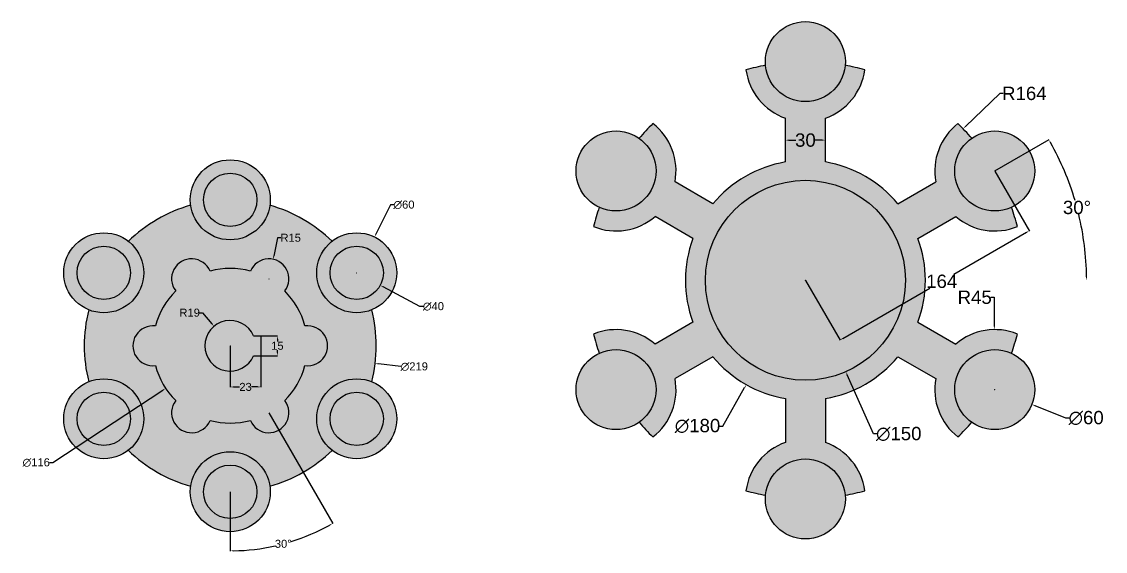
# Model space of a CAD drawing. Header units: inches. Extents: x 97 to 3642, y 3 to 473.
# Drawn here: x 97 to 910, y 15 to 413 of the extents above; entities that cross this region are included whole.
import ezdxf

# ---------------------------------------------------------------- set-up
doc = ezdxf.new("R2010")
doc.units = ezdxf.units.IN
doc.header["$MEASUREMENT"] = 0
doc.styles.get("Standard").update_dxf_attribs({"font": 'arial.ttf'})
doc.dimstyles.new('Copy of Standard', dxfattribs={"dimtxt": 6, "dimasz": 2.5, "dimexe": 0.18, "dimexo": 0.0625, "dimgap": 0.09, "dimtad": 0, "dimtih": 1, "dimtoh": 1, "dimdec": 0, "dimzin": 0, "dimdsep": 46, "dimtxsty": 'Standard', "dimcen": 0.09, "dimadec": 0, "dimazin": 0, "dimtfac": 1, "dimtdec": 0, "dimtofl": 0, "dimtmove": 0, "dimatfit": 3, "dimfxl": 1, "dimtolj": 1, "dimtzin": 0, "dimarcsym": 0})
doc.dimstyles.new('Copy(2) of Standard', dxfattribs={"dimtxt": 10, "dimasz": 2.5, "dimexe": 0.18, "dimexo": 0.0625, "dimgap": 0.09, "dimtad": 0, "dimtih": 1, "dimtoh": 1, "dimdec": 0, "dimzin": 0, "dimdsep": 46, "dimtxsty": 'Standard', "dimcen": 0.09, "dimadec": 0, "dimazin": 0, "dimtfac": 1, "dimtdec": 0, "dimtofl": 0, "dimtmove": 0, "dimatfit": 3, "dimfxl": 1, "dimtolj": 1, "dimtzin": 0, "dimarcsym": 0})

# ---------------------------------------------------------------- blocks, each defined once
blk = doc.blocks.new('*D6')
at = {"color": 0, "lineweight": -2, "transparency": 16777216}
for p, q in [((276.63, 177), (289.12, 177)), ((288.94, 174.5), (288.94, 172.66)), ((288.94, 164.5), (288.94, 166.35)), ((276.63, 162), (289.12, 162))]:
    blk.add_line(p, q, dxfattribs=at)
at = {"color": 0, "transparency": 16777216}
for points in [[(288.52, 174.5), (289.35, 174.5), (288.94, 177)], [(288.52, 164.5), (289.35, 164.5), (288.94, 162)]]:
    blk.add_solid(points, dxfattribs=at)
at = {"layer": 'Defpoints', "color": 0, "transparency": 16777216}
for p in [(276.56, 177), (276.56, 162), (288.94, 162)]:
    blk.add_point(p, dxfattribs=at)
at = {"color": 0, "transparency": 16777216, "insert": (288.94, 169.5), "char_height": 6, "attachment_point": 5}
blk.add_mtext('\\A1;15', dxfattribs=at)
blk = doc.blocks.new('*D7')
at = {"color": 0, "lineweight": -2, "transparency": 16777216}
for p, q in [((253.56, 169.44), (253.56, 138.45)), ((276.56, 161.94), (276.56, 138.45)), ((256.06, 138.63), (260.62, 138.63)), ((274.06, 138.63), (269.5, 138.63))]:
    blk.add_line(p, q, dxfattribs=at)
at = {"color": 0, "transparency": 16777216}
for points in [[(256.06, 139.05), (256.06, 138.21), (253.56, 138.63)], [(274.06, 139.05), (274.06, 138.21), (276.56, 138.63)]]:
    blk.add_solid(points, dxfattribs=at)
at = {"layer": 'Defpoints', "color": 0, "transparency": 16777216}
for p in [(253.56, 169.5), (276.56, 162), (276.56, 138.63)]:
    blk.add_point(p, dxfattribs=at)
at = {"color": 0, "transparency": 16777216, "insert": (265.06, 138.63), "char_height": 6, "attachment_point": 5}
blk.add_mtext('\\A1;23', dxfattribs=at)
blk = doc.blocks.new('*D8')
at = {"color": 0, "lineweight": -2, "transparency": 16777216}
for p, q in [((230.37, 194.32), (232.87, 194.32)), ((232.87, 194.32), (239.8, 186.02)), ((253.47, 169.5), (253.65, 169.5)), ((253.56, 169.41), (253.56, 169.59))]:
    blk.add_line(p, q, dxfattribs=at)
at = {"color": 0, "transparency": 16777216}
blk.add_solid([(240.12, 186.28), (239.48, 185.75), (241.4, 184.1)], dxfattribs=at)
at = {"layer": 'Defpoints', "color": 0, "transparency": 16777216}
for p in [(241.4, 184.1), (253.56, 169.5)]:
    blk.add_point(p, dxfattribs=at)
at = {"color": 0, "transparency": 16777216, "insert": (223.11, 194.32), "char_height": 6, "attachment_point": 5}
blk.add_mtext('\\A1;R19', dxfattribs=at)
blk = doc.blocks.new('*D9')
at = {"color": 0, "lineweight": -2, "transparency": 16777216}
for p, q in [((289.11, 250.53), (286.2, 236.85)), ((291.61, 250.53), (289.11, 250.53)), ((282.47, 219.73), (282.65, 219.73)), ((282.56, 219.64), (282.56, 219.82))]:
    blk.add_line(p, q, dxfattribs=at)
at = {"color": 0, "transparency": 16777216}
blk.add_solid([(285.79, 236.94), (286.61, 236.76), (285.68, 234.4)], dxfattribs=at)
at = {"layer": 'Defpoints', "color": 0, "transparency": 16777216}
for p in [(285.68, 234.4), (282.56, 219.73)]:
    blk.add_point(p, dxfattribs=at)
at = {"color": 0, "transparency": 16777216, "insert": (298.89, 250.53), "char_height": 6, "attachment_point": 5}
blk.add_mtext('\\A1;R15', dxfattribs=at)
blk = doc.blocks.new('*D10')
at = {"color": 0, "lineweight": -2, "transparency": 16777216}
for p, q in [((373.73, 275.23), (362.86, 253.36)), ((376.23, 275.23), (373.73, 275.23)), ((348.3, 224.25), (348.48, 224.25)), ((348.39, 224.16), (348.39, 224.34))]:
    blk.add_line(p, q, dxfattribs=at)
at = {"color": 0, "transparency": 16777216}
blk.add_solid([(362.49, 253.54), (363.23, 253.17), (361.75, 251.12)], dxfattribs=at)
at = {"layer": 'Defpoints', "color": 0, "transparency": 16777216}
for p in [(361.75, 251.12), (335.04, 197.39)]:
    blk.add_point(p, dxfattribs=at)
at = {"color": 0, "transparency": 16777216, "insert": (383.87, 275.23), "char_height": 6, "attachment_point": 5}
blk.add_mtext('\\A1;∅60', dxfattribs=at)
blk = doc.blocks.new('*D11')
at = {"color": 0, "lineweight": -2, "transparency": 16777216}
for p, q in [((348.3, 224.25), (348.48, 224.25)), ((348.39, 224.16), (348.39, 224.34)), ((395.81, 199.05), (368.26, 213.69)), ((398.31, 199.05), (395.81, 199.05))]:
    blk.add_line(p, q, dxfattribs=at)
at = {"color": 0, "transparency": 16777216}
blk.add_solid([(368.46, 214.06), (368.06, 213.32), (366.05, 214.87)], dxfattribs=at)
at = {"layer": 'Defpoints', "color": 0, "transparency": 16777216}
for p in [(330.73, 233.64), (366.05, 214.87)]:
    blk.add_point(p, dxfattribs=at)
at = {"color": 0, "transparency": 16777216, "insert": (405.95, 199.05), "char_height": 6, "attachment_point": 5}
blk.add_mtext('\\A1;∅40', dxfattribs=at)
blk = doc.blocks.new('*D12')
at = {"color": 0, "lineweight": -2, "transparency": 16777216}
for p, q in [((253.47, 169.5), (253.65, 169.5)), ((253.56, 169.41), (253.56, 169.59)), ((381.62, 153.87), (364.74, 155.93))]:
    blk.add_line(p, q, dxfattribs=at)
at = {"color": 0, "transparency": 16777216}
blk.add_solid([(364.79, 156.34), (364.69, 155.51), (362.26, 156.23)], dxfattribs=at)
at = {"layer": 'Defpoints', "color": 0, "transparency": 16777216}
for p in [(144.87, 182.78), (362.26, 156.23)]:
    blk.add_point(p, dxfattribs=at)
at = {"color": 0, "transparency": 16777216, "insert": (391.6, 153.87), "char_height": 6, "attachment_point": 5}
blk.add_mtext('\\A1;∅219', dxfattribs=at)
blk = doc.blocks.new('*D13')
at = {"color": 0, "lineweight": -2, "transparency": 16777216}
for p, q in [((253.47, 169.5), (253.65, 169.5)), ((253.56, 169.41), (253.56, 169.59)), ((120.53, 81.89), (203.04, 136.23)), ((118.03, 81.89), (120.53, 81.89))]:
    blk.add_line(p, q, dxfattribs=at)
at = {"color": 0, "transparency": 16777216}
blk.add_solid([(202.81, 136.57), (203.27, 135.88), (205.12, 137.6)], dxfattribs=at)
at = {"layer": 'Defpoints', "color": 0, "transparency": 16777216}
for p in [(302, 201.4), (205.12, 137.6)]:
    blk.add_point(p, dxfattribs=at)
at = {"color": 0, "transparency": 16777216, "insert": (108.05, 81.89), "char_height": 6, "attachment_point": 5}
blk.add_mtext('\\A1;∅116', dxfattribs=at)
blk = doc.blocks.new('*D15')
at = {"color": 0, "lineweight": -2, "transparency": 16777216}
for p, q in [((282.59, 119.22), (330.55, 36.15)), ((253.56, 59.94), (253.53, 15.55))]:
    blk.add_line(p, q, dxfattribs=at)
for start, end in [(287.29589, 299.06755), (270.88536, 282.68188)]:
    blk.add_arc((253.65, 169.35), 153.62, start, end, dxfattribs=at)
at = {"color": 0, "transparency": 16777216}
for points in [[(328.08, 35.44), (328.49, 34.71), (330.46, 36.31)], [(256.03, 15.33), (256.02, 16.16), (253.53, 15.73)]]:
    blk.add_solid(points, dxfattribs=at)
at = {"layer": 'Defpoints', "color": 0, "transparency": 16777216}
for p in [(253.56, 169.5), (253.65, 169.5), (282.56, 119.27), (253.56, 60), (280.25, 18.05)]:
    blk.add_point(p, dxfattribs=at)
at = {"color": 0, "transparency": 16777216, "insert": (293.35, 20.95), "char_height": 6, "attachment_point": 5}
blk.add_mtext('\\A1;30°', dxfattribs=at)
blk = doc.blocks.new('*D16')
at = {"color": 0, "lineweight": -2, "transparency": 16777216}
blk.add_line((827.01, 300.67), (867.71, 324.17), dxfattribs=at)
for start, end in [(16.4676, 29.32076), (0.67924, 13.5424)]:
    blk.add_arc((684.93, 218.64), 210.88, start, end, dxfattribs=at)
at = {"color": 0, "transparency": 16777216}
for points in [[(868.43, 321.7), (869.16, 322.11), (867.56, 324.08)], [(896.21, 221.14), (895.38, 221.13), (895.81, 218.64)]]:
    blk.add_solid(points, dxfattribs=at)
at = {"layer": 'Defpoints', "color": 0, "transparency": 16777216}
for p in [(826.96, 300.64), (892.61, 255.25), (684.93, 218.64), (684.93, 218.64), (900.81, 218.64)]:
    blk.add_point(p, dxfattribs=at)
at = {"color": 0, "transparency": 16777216, "insert": (888.63, 273.22), "char_height": 10, "attachment_point": 5}
blk.add_mtext('\\A1;30°', dxfattribs=at)
blk = doc.blocks.new('*D17')
at = {"color": 0, "lineweight": -2, "transparency": 16777216}
for p, q in [((669.93, 307.44), (669.93, 323.94)), ((672.43, 323.76), (677.7, 323.76)), ((697.43, 323.76), (692.16, 323.76)), ((699.93, 307.44), (699.93, 323.94))]:
    blk.add_line(p, q, dxfattribs=at)
at = {"color": 0, "transparency": 16777216}
for points in [[(672.43, 324.18), (672.43, 323.34), (669.93, 323.76)], [(697.43, 324.18), (697.43, 323.34), (699.93, 323.76)]]:
    blk.add_solid(points, dxfattribs=at)
at = {"layer": 'Defpoints', "color": 0, "transparency": 16777216}
for p in [(699.93, 323.76), (669.93, 307.38), (699.93, 307.38)]:
    blk.add_point(p, dxfattribs=at)
at = {"color": 0, "transparency": 16777216, "insert": (684.93, 323.76), "char_height": 10, "attachment_point": 5}
blk.add_mtext('\\A1;30', dxfattribs=at)
blk = doc.blocks.new('*D18')
at = {"color": 0, "lineweight": -2, "transparency": 16777216}
for p, q in [((826.99, 300.58), (852.95, 255.61)), ((850.7, 254.52), (796.15, 223.03)), ((684.96, 218.58), (710.92, 173.61)), ((713, 175.02), (778.15, 212.64))]:
    blk.add_line(p, q, dxfattribs=at)
at = {"color": 0, "transparency": 16777216}
for points in [[(850.49, 254.88), (850.9, 254.16), (852.86, 255.77)], [(712.79, 175.38), (713.21, 174.66), (710.83, 173.77)]]:
    blk.add_solid(points, dxfattribs=at)
at = {"layer": 'Defpoints', "color": 0, "transparency": 16777216}
for p in [(826.96, 300.64), (684.93, 218.64), (710.83, 173.77)]:
    blk.add_point(p, dxfattribs=at)
at = {"color": 0, "transparency": 16777216, "insert": (787.15, 217.83), "char_height": 10, "attachment_point": 5}
blk.add_mtext('\\A1;164', dxfattribs=at)
blk = doc.blocks.new('*D19')
at = {"color": 0, "lineweight": -2, "transparency": 16777216}
for p, q in [((830.74, 358.78), (804.97, 334.02)), ((833.24, 358.78), (830.74, 358.78)), ((684.84, 218.64), (685.02, 218.64)), ((684.93, 218.55), (684.93, 218.73))]:
    blk.add_line(p, q, dxfattribs=at)
at = {"color": 0, "transparency": 16777216}
blk.add_solid([(804.68, 334.32), (805.26, 333.72), (803.17, 332.28)], dxfattribs=at)
at = {"layer": 'Defpoints', "color": 0, "transparency": 16777216}
for p in [(803.17, 332.28), (684.93, 218.64)]:
    blk.add_point(p, dxfattribs=at)
at = {"color": 0, "transparency": 16777216, "insert": (849.14, 358.78), "char_height": 10, "attachment_point": 5}
blk.add_mtext('\\A1;R164', dxfattribs=at)
blk = doc.blocks.new('*D20')
at = {"color": 0, "lineweight": -2, "transparency": 16777216}
for p, q in [((823.96, 205.87), (826.46, 205.87)), ((826.46, 205.87), (826.62, 184.13)), ((826.87, 136.64), (827.05, 136.64)), ((826.96, 136.55), (826.96, 136.73))]:
    blk.add_line(p, q, dxfattribs=at)
at = {"color": 0, "transparency": 16777216}
blk.add_solid([(827.04, 184.14), (826.2, 184.13), (826.64, 181.63)], dxfattribs=at)
at = {"layer": 'Defpoints', "color": 0, "transparency": 16777216}
for p in [(826.64, 181.63), (826.96, 136.64)]:
    blk.add_point(p, dxfattribs=at)
at = {"color": 0, "transparency": 16777216, "insert": (811.89, 205.87), "char_height": 10, "attachment_point": 5}
blk.add_mtext('\\A1;R45', dxfattribs=at)
blk = doc.blocks.new('*D21')
at = {"color": 0, "lineweight": -2, "transparency": 16777216}
for p, q in [((826.87, 136.64), (827.05, 136.64)), ((826.96, 136.55), (826.96, 136.73)), ((880.3, 115.32), (857.14, 124.58)), ((882.8, 115.32), (880.3, 115.32))]:
    blk.add_line(p, q, dxfattribs=at)
at = {"color": 0, "transparency": 16777216}
blk.add_solid([(857.29, 124.96), (856.98, 124.19), (854.82, 125.51)], dxfattribs=at)
at = {"layer": 'Defpoints', "color": 0, "transparency": 16777216}
for p in [(799.1, 147.77), (854.82, 125.51)]:
    blk.add_point(p, dxfattribs=at)
at = {"color": 0, "transparency": 16777216, "insert": (895.48, 115.32), "char_height": 10, "attachment_point": 5}
blk.add_mtext('\\A1;∅60', dxfattribs=at)
blk = doc.blocks.new('*D22')
at = {"color": 0, "lineweight": -2, "transparency": 16777216}
for p, q in [((684.84, 218.64), (685.02, 218.64)), ((684.93, 218.55), (684.93, 218.73)), ((623.07, 109.34), (639.36, 138.14)), ((620.57, 109.34), (623.07, 109.34))]:
    blk.add_line(p, q, dxfattribs=at)
at = {"color": 0, "transparency": 16777216}
blk.add_solid([(639, 138.34), (639.73, 137.93), (640.6, 140.31)], dxfattribs=at)
at = {"layer": 'Defpoints', "color": 0, "transparency": 16777216}
for p in [(729.26, 296.96), (640.6, 140.31)]:
    blk.add_point(p, dxfattribs=at)
at = {"color": 0, "transparency": 16777216, "insert": (604.01, 109.34), "char_height": 10, "attachment_point": 5}
blk.add_mtext('\\A1;∅180', dxfattribs=at)
blk = doc.blocks.new('*D23')
at = {"color": 0, "lineweight": -2, "transparency": 16777216}
for p, q in [((684.84, 218.64), (685.02, 218.64)), ((684.93, 218.55), (684.93, 218.73)), ((735.88, 103.36), (716.26, 147.75)), ((738.38, 103.36), (735.88, 103.36))]:
    blk.add_line(p, q, dxfattribs=at)
at = {"color": 0, "transparency": 16777216}
blk.add_solid([(716.64, 147.92), (715.88, 147.58), (715.25, 150.04)], dxfattribs=at)
at = {"layer": 'Defpoints', "color": 0, "transparency": 16777216}
for p in [(654.61, 287.23), (715.25, 150.04)]:
    blk.add_point(p, dxfattribs=at)
at = {"color": 0, "transparency": 16777216, "insert": (754.94, 103.36), "char_height": 10, "attachment_point": 5}
blk.add_mtext('\\A1;∅150', dxfattribs=at)

msp = doc.modelspace()

# ---------------------------------------------------------------- hatches: boundary and pattern name
h = msp.add_hatch(color=256)
h.dxf.hatch_style = 1
h.set_gradient(color1=(205, 105, 40), color2=(241, 235, 31), name='SPHERICAL')
h.paths.add_polyline_path([(654.93, 382.64, 1), (714.93, 382.64, 1)])
h = msp.add_hatch(color=256)
h.dxf.hatch_style = 1
h.set_gradient(color1=(19, 103, 52), color2=(241, 235, 31), name='CYLINDER')
h.paths.add_polyline_path([(699.93, 340.21, 0.280349), (729.5, 376.46, 0.023023), (714.8, 379.89, -0.912361), (655.05, 379.89, 0.023023), (640.35, 376.46, 0.280349), (669.93, 340.21), (669.93, 307.38, 0.179982), (615.58, 276), (587.14, 292.41, 0.280349), (570.53, 336.15, 0.023023), (560.21, 325.14, -0.243553), (572.9, 300.64, -0.547213), (530.34, 273.39, 0.023023), (525.96, 258.95, 0.280349), (572.14, 266.43), (600.58, 250.02, 0.179982), (600.58, 187.26), (572.14, 170.84, 0.280349), (525.96, 178.32, 0.023023), (530.34, 163.88, -0.547213), (572.9, 136.64, -0.243553), (560.21, 112.14, 0.023023), (570.53, 101.12, 0.280349), (587.14, 144.86), (615.58, 161.27, 0.179982), (669.93, 129.89), (669.93, 97.06, 0.280349), (640.35, 60.81, 0.023023), (655.05, 57.38, -0.912361), (714.8, 57.38, 0.023023), (729.5, 60.81, 0.280349), (699.93, 97.06), (699.93, 129.89, 0.179982), (754.28, 161.27), (782.71, 144.86, 0.280349), (799.32, 101.12, 0.023023), (809.64, 112.14, -0.243553), (796.96, 136.64, -0.547213), (839.52, 163.88, 0.023023), (843.9, 178.32, 0.280349), (797.71, 170.84), (769.28, 187.26, 0.179982), (769.28, 250.02), (797.71, 266.43, 0.280349), (843.9, 258.95, 0.023023), (839.52, 273.39, -0.547213), (796.96, 300.64, -0.243553), (809.64, 325.14, 0.023023), (799.32, 336.15, 0.280349), (782.71, 292.41), (754.28, 276, 0.179982), (699.93, 307.38)])
h.paths.add_polyline_path([(759.93, 218.64, -1), (609.93, 218.64, -1)], flags=16)
h = msp.add_hatch(color=256)
h.dxf.hatch_style = 1
h.set_gradient(color1=(205, 105, 40), color2=(241, 235, 31), name='SPHERICAL')
h.paths.add_polyline_path([(512.9, 300.64, 1), (572.9, 300.64, 1)])
h = msp.add_hatch(color=256)
h.dxf.hatch_style = 1
h.set_gradient(color1=(205, 105, 40), color2=(241, 235, 31), name='SPHERICAL')
h.paths.add_polyline_path([(856.96, 300.64, 1), (796.96, 300.64, 1)])
h = msp.add_hatch(color=256)
h.dxf.hatch_style = 1
h.set_gradient(color1=(205, 105, 40), color2=(255, 255, 0), name='SPHERICAL')
h.paths.add_polyline_path([(223.56, 279, 1), (283.56, 279, 1)])
h.paths.add_polyline_path([(273.56, 279, -1), (233.56, 279, -1)], flags=16)
h = msp.add_hatch(color=256)
h.dxf.hatch_style = 1
h.set_gradient(color1=(255, 255, 0), color2=(19, 155, 72), name='INVSPHERICAL')
h.paths.add_polyline_path([(233.56, 279, 1), (273.56, 279, 1)])
h = msp.add_hatch(color=256)
h.dxf.hatch_style = 1
h.set_gradient(color1=(205, 105, 40), color2=(241, 235, 31), name='SPHERICAL')
h.paths.add_polyline_path([(759.93, 218.64, 1), (609.93, 218.64, 1)])
h = msp.add_hatch(color=256)
h.dxf.hatch_style = 1
h.set_gradient(color1=(205, 105, 40), color2=(255, 255, 0), name='SPHERICAL')
h.paths.add_polyline_path([(329.97, 247.93, 0.125026), (283.28, 274.89, -0.871227), (223.85, 274.89, 0.125026), (177.15, 247.93, -0.23145), (188.73, 224.25, -0.532418), (147.43, 196.46, 0.125026), (147.43, 142.54, -0.532418), (188.73, 114.75, -0.23145), (177.15, 91.07, 0.125026), (223.85, 64.11, -0.871227), (283.28, 64.11, 0.125026), (329.97, 91.07, -0.23145), (318.39, 114.75, -0.532418), (359.69, 142.54, 0.125026), (359.69, 196.46, -0.532418), (318.39, 224.25, -0.23145)])
h.paths.add_polyline_path([(294.47, 210.62, -0.1329), (309.62, 184.38, -1.138872), (309.62, 154.63, -0.1329), (294.47, 128.39, -1.138872), (268.71, 113.52, -0.1329), (238.41, 113.52, -1.138872), (212.65, 128.39, -0.1329), (197.5, 154.63, -1.138872), (197.5, 184.38, -0.1329), (212.65, 210.62, -1.138872), (238.41, 225.49, -0.1329), (268.71, 225.49, -1.138872)], flags=16)
h.paths.add_polyline_path([(271.02, 177), (276.56, 177), (276.56, 162), (271.02, 162, -4.860945)], flags=0)
h = msp.add_hatch(color=256)
h.dxf.hatch_style = 1
h.set_gradient(color1=(205, 105, 40), color2=(255, 255, 0), name='SPHERICAL')
h.paths.add_polyline_path([(128.73, 224.25, 1), (188.73, 224.25, 1)])
h.paths.add_polyline_path([(178.73, 224.25, -1), (138.73, 224.25, -1)], flags=16)
h = msp.add_hatch(color=256)
h.dxf.hatch_style = 1
h.set_gradient(color1=(205, 105, 40), color2=(255, 255, 0), name='SPHERICAL')
h.paths.add_polyline_path([(318.39, 224.25, 1), (378.39, 224.25, 1)])
h.paths.add_polyline_path([(368.39, 224.25, -1), (328.39, 224.25, -1)], flags=16)
h = msp.add_hatch(color=256)
h.dxf.hatch_style = 1
h.set_gradient(color1=(255, 255, 0), color2=(19, 155, 72), name='INVSPHERICAL')
h.paths.add_polyline_path([(138.73, 224.25, 1), (178.73, 224.25, 1)])
h = msp.add_hatch(color=256)
h.dxf.hatch_style = 1
h.set_gradient(color1=(255, 255, 0), color2=(19, 155, 72), name='INVSPHERICAL')
h.paths.add_polyline_path([(368.39, 224.25, 1), (328.39, 224.25, 1)])
h = msp.add_hatch(color=256)
h.dxf.hatch_style = 1
h.set_gradient(color1=(19, 155, 72), color2=(255, 255, 0), name='SPHERICAL')
h.paths.add_polyline_path([(294.47, 210.62, 1.138872), (268.71, 225.49, 0.1329), (238.41, 225.49, 1.138872), (212.65, 210.62, 0.1329), (197.5, 184.38, 1.138872), (197.5, 154.63, 0.1329), (212.65, 128.39, 1.138872), (238.41, 113.52, 0.1329), (268.71, 113.52, 1.138872), (294.47, 128.39, 0.1329), (309.62, 154.63, 1.138872), (309.62, 184.38, 0.1329)])
h.paths.add_polyline_path([(271.02, 177), (276.56, 177), (276.56, 162), (271.02, 162, -4.860945)], flags=16)
h = msp.add_hatch(color=256)
h.dxf.hatch_style = 1
h.set_gradient(color1=(205, 105, 40), color2=(255, 255, 0), name='SPHERICAL')
h.paths.add_polyline_path([(276.56, 177), (271.02, 177, 4.860945), (271.02, 162), (276.56, 162)])
h = msp.add_hatch(color=256)
h.dxf.hatch_style = 1
h.set_gradient(color1=(205, 105, 40), color2=(241, 235, 31), name='SPHERICAL')
h.paths.add_polyline_path([(572.9, 136.64, 1), (512.9, 136.64, 1)])
h = msp.add_hatch(color=256)
h.dxf.hatch_style = 1
h.set_gradient(color1=(205, 105, 40), color2=(241, 235, 31), name='SPHERICAL')
h.paths.add_polyline_path([(796.96, 136.64, 1), (856.96, 136.64, 1)])
h = msp.add_hatch(color=256)
h.dxf.hatch_style = 1
h.set_gradient(color1=(205, 105, 40), color2=(255, 255, 0), name='SPHERICAL')
h.paths.add_polyline_path([(128.73, 114.75, 1), (188.73, 114.75, 1)])
h.paths.add_polyline_path([(178.73, 114.75, -1), (138.73, 114.75, -1)], flags=16)
h = msp.add_hatch(color=256)
h.dxf.hatch_style = 1
h.set_gradient(color1=(205, 105, 40), color2=(255, 255, 0), name='SPHERICAL')
h.paths.add_polyline_path([(318.39, 114.75, 1), (378.39, 114.75, 1)])
h.paths.add_polyline_path([(368.39, 114.75, -1), (328.39, 114.75, -1)], flags=16)
h = msp.add_hatch(color=256)
h.dxf.hatch_style = 1
h.set_gradient(color1=(255, 255, 0), color2=(19, 155, 72), name='INVSPHERICAL')
h.paths.add_polyline_path([(178.73, 114.75, 1), (138.73, 114.75, 1)])
h = msp.add_hatch(color=256)
h.dxf.hatch_style = 1
h.set_gradient(color1=(255, 255, 0), color2=(19, 155, 72), name='INVSPHERICAL')
h.paths.add_polyline_path([(328.39, 114.75, 1), (368.39, 114.75, 1)])
h = msp.add_hatch(color=256)
h.dxf.hatch_style = 1
h.set_gradient(color1=(205, 105, 40), color2=(255, 255, 0), name='SPHERICAL')
h.paths.add_polyline_path([(283.56, 60, 1), (223.56, 60, 1)])
h.paths.add_polyline_path([(233.56, 60, -1), (273.56, 60, -1)], flags=16)
h = msp.add_hatch(color=256)
h.dxf.hatch_style = 1
h.set_gradient(color1=(205, 105, 40), color2=(241, 235, 31), name='SPHERICAL')
h.paths.add_polyline_path([(654.93, 54.64, 1), (714.93, 54.64, 1)])
h = msp.add_hatch(color=256)
h.dxf.hatch_style = 1
h.set_gradient(color1=(255, 255, 0), color2=(19, 155, 72), name='INVSPHERICAL')
h.paths.add_polyline_path([(273.56, 60, 1), (233.56, 60, 1)])

# ---------------------------------------------------------------- linework, layer by layer
for p, q in [((669.93, 307.38), (669.93, 340.21)), ((699.93, 307.38), (699.93, 340.21)), ((615.58, 276), (587.14, 292.41)), ((754.28, 276), (782.71, 292.41)), ((600.58, 250.02), (572.14, 266.43)), ((769.28, 250.02), (797.71, 266.43)), ((600.58, 187.26), (572.14, 170.84)), ((769.28, 187.26), (797.71, 170.84)), ((271.02, 177), (276.56, 177)), ((276.56, 177), (276.56, 162)), ((271.02, 162), (276.56, 162)), ((615.58, 161.27), (587.14, 144.86)), ((754.28, 161.27), (782.71, 144.86)), ((669.93, 129.89), (669.93, 97.06)), ((699.93, 129.89), (699.93, 97.06))]:
    msp.add_line(p, q)
for centre, radius in [((684.93, 382.64), 30), ((542.9, 300.64), 30), ((826.96, 300.64), 30), ((253.56, 279), 30), ((253.56, 279), 20), ((684.93, 218.64), 75), ((158.73, 224.25), 30), ((348.39, 224.25), 30), ((158.73, 224.25), 20), ((348.39, 224.25), 20), ((542.9, 136.64), 30), ((826.96, 136.64), 30), ((158.73, 114.75), 30), ((348.39, 114.75), 30), ((158.73, 114.75), 20), ((348.39, 114.75), 20), ((253.56, 60), 30), ((684.93, 54.64), 30), ((253.56, 60), 20)]:
    msp.add_circle(centre, radius)
for centre, radius, start, end in [((684.93, 218.64), 164, 100.4956, 105.77114), ((684.93, 382.64), 45, 187.88557, 250.52878), ((684.93, 382.64), 45, 289.47122, 352.11443), ((684.93, 218.64), 164, 74.22886, 79.5044), ((684.93, 218.64), 164, 134.22886, 139.5044), ((542.9, 300.64), 45, 349.47122, 52.11443), ((826.96, 300.64), 45, 127.88557, 190.52878), ((684.93, 218.64), 164, 40.4956, 45.77114), ((684.93, 218.64), 90, 99.59407, 140.40593), ((684.93, 218.64), 90, 39.59407, 80.40593), ((253.56, 169.5), 109.5, 105.74699, 134.25301), ((253.56, 169.5), 109.5, 45.74699, 74.25301), ((684.93, 218.64), 164, 160.4956, 165.77114), ((684.93, 218.64), 164, 14.22886, 19.5044), ((542.9, 300.64), 45, 247.88557, 310.52878), ((826.96, 300.64), 45, 229.47122, 292.11443), ((684.93, 218.64), 90, 159.59407, 200.40593), ((684.93, 218.64), 90, 339.59407, 20.40593), ((224.56, 219.73), 15, 22.57026, 217.42974), ((282.56, 219.73), 15, 322.57026, 157.42974), ((253.56, 169.5), 58, 74.85948, 105.14052), ((253.56, 169.5), 58, 134.85948, 165.14052), ((253.56, 169.5), 58, 14.85948, 45.14052), ((253.56, 169.5), 109.5, 165.74699, 194.25301), ((253.56, 169.5), 109.5, 345.74699, 14.25301), ((253.56, 169.5), 19, 23.24956, 336.75044), ((195.56, 169.5), 15, 82.57026, 277.42974), ((311.56, 169.5), 15, 262.57026, 97.42974), ((542.9, 136.64), 45, 49.47122, 112.11443), ((826.96, 136.64), 45, 67.88557, 130.52878), ((684.93, 218.64), 164, 194.22886, 199.5044), ((684.93, 218.64), 164, 340.4956, 345.77114), ((253.56, 169.5), 58, 194.85948, 225.14052), ((253.56, 169.5), 58, 314.85948, 345.14052), ((684.93, 218.64), 90, 219.59407, 260.40593), ((684.93, 218.64), 90, 279.59407, 320.40593), ((542.9, 136.64), 45, 307.88557, 10.52878), ((826.96, 136.64), 45, 169.47122, 232.11443), ((224.56, 119.27), 15, 142.57026, 337.42974), ((282.56, 119.27), 15, 202.57026, 37.42974), ((253.56, 169.5), 58, 254.85948, 285.14052), ((684.93, 218.64), 164, 220.4956, 225.77114), ((684.93, 218.64), 164, 314.22886, 319.5044), ((253.56, 169.5), 109.5, 225.74699, 254.25301), ((253.56, 169.5), 109.5, 285.74699, 314.25301), ((684.93, 54.64), 45, 109.47122, 172.11443), ((684.93, 54.64), 45, 7.88557, 70.52878), ((684.93, 218.64), 164, 254.22886, 259.5044), ((684.93, 218.64), 164, 280.4956, 285.77114)]:
    msp.add_arc(centre, radius, start, end)

# ---------------------------------------------------------------- dimensions: what is measured, and where the dimension line sits
for center, mpoint, dimstyle, picture, middle in [((684.93, 218.64), (803.17, 332.28), 'Copy(2) of Standard', '*D19', (849.14, 358.78)), ((282.56, 219.73), (285.68, 234.4), 'Copy of Standard', '*D9', (298.89, 250.53)), ((826.96, 136.64), (826.64, 181.63), 'Copy(2) of Standard', '*D20', (811.89, 205.87)), ((253.56, 169.5), (241.4, 184.1), 'Copy of Standard', '*D8', (223.11, 194.32))]:
    dim = msp.add_radius_dim(center=center, mpoint=mpoint, dimstyle=dimstyle)
    dim.commit()
    dim.dimension.update_dxf_attribs({"geometry": picture, "text_midpoint": middle, "dimtype": 164})
for base, p1, p2, dimstyle, picture, middle in [((699.93, 323.76), (669.93, 307.38), (699.93, 307.38), 'Copy(2) of Standard', '*D17', (684.93, 323.76)), ((276.56, 138.63), (253.56, 169.5), (276.56, 162), 'Copy of Standard', '*D7', (265.06, 138.63))]:
    dim = msp.add_linear_dim(base=base, p1=p1, p2=p2, dimstyle=dimstyle)
    dim.commit()
    dim.dimension.update_dxf_attribs({"geometry": picture, "text_midpoint": middle})
for base, line1, line2, dimstyle, picture, middle in [((892.61, 255.25), ((684.93, 218.64), (826.96, 300.64)), ((684.93, 218.64), (900.81, 218.64)), 'Copy(2) of Standard', '*D16', (888.63, 273.22)), ((280.25, 18.05), ((253.56, 169.5), (282.56, 119.27)), ((253.65, 169.5), (253.56, 60)), 'Copy of Standard', '*D15', (293.35, 20.95))]:
    dim = msp.add_angular_dim_2l(base=base, line1=line1, line2=line2, dimstyle=dimstyle)
    dim.commit()
    dim.dimension.update_dxf_attribs({"geometry": picture, "text_midpoint": middle})
for p1, p2, dimstyle, picture, middle in [((729.26, 296.96), (640.6, 140.31), 'Copy(2) of Standard', '*D22', (604.01, 109.34)), ((654.61, 287.23), (715.25, 150.04), 'Copy(2) of Standard', '*D23', (754.94, 103.36)), ((335.04, 197.39), (361.75, 251.12), 'Copy of Standard', '*D10', (383.87, 275.23)), ((330.73, 233.64), (366.05, 214.87), 'Copy of Standard', '*D11', (405.95, 199.05)), ((302, 201.4), (205.12, 137.6), 'Copy of Standard', '*D13', (108.05, 81.89)), ((144.87, 182.78), (362.26, 156.23), 'Copy of Standard', '*D12', (381.62, 153.87)), ((799.1, 147.77), (854.82, 125.51), 'Copy(2) of Standard', '*D21', (895.48, 115.32))]:
    dim = msp.add_diameter_dim_2p(p1=p1, p2=p2, dimstyle=dimstyle)
    dim.commit()
    dim.dimension.update_dxf_attribs({"geometry": picture, "text_midpoint": middle, "dimtype": 163})
dim = msp.add_linear_dim(base=(710.83, 173.77), p1=(826.96, 300.64), p2=(684.93, 218.64), angle=210, dimstyle='Copy(2) of Standard')
dim.commit()
dim.dimension.update_dxf_attribs({"geometry": '*D18', "text_midpoint": (787.15, 217.83), "dimtype": 161})
dim = msp.add_linear_dim(base=(288.94, 162), p1=(276.56, 177), p2=(276.56, 162), angle=90, dimstyle='Copy of Standard')
dim.commit()
dim.dimension.update_dxf_attribs({"geometry": '*D6', "text_midpoint": (288.94, 169.5)})

doc.saveas('drawing.dxf')
